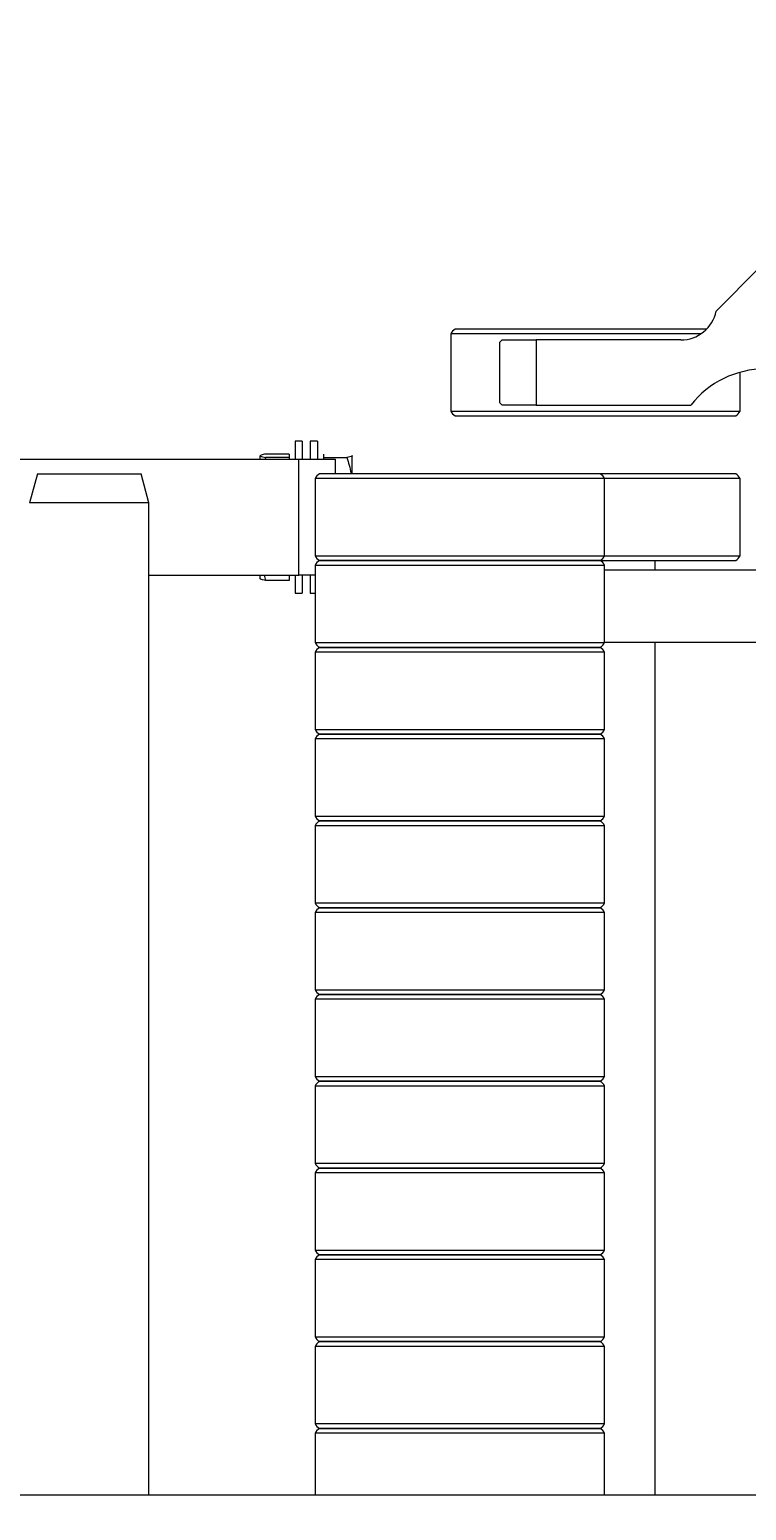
# Model space of a CAD drawing. Header units: millimetres. Extents: x 169 to 14583, y -399 to 10804.
# Drawn here: x 6205.6 to 6304.8, y 1994.6 to 2199.4 of the extents above; entities that cross this region are included whole.
import ezdxf

# ---------------------------------------------------------------- set-up
doc = ezdxf.new("R2010")
doc.units = ezdxf.units.MM
doc.header["$LTSCALE"] = 35
doc.layers.add('1', color=70, linetype='Continuous')
doc.styles.add('SLDTEXTSTYLE2', font='TXT', dxfattribs={"width": 0.7})
doc.dimstyles.new('SLDDIMSTYLE2', dxfattribs={"dimtxt": 105.988363, "dimasz": 26.25, "dimexe": 0, "dimexo": 0.0625, "dimgap": 26.497091, "dimtad": 0, "dimtih": 1, "dimtoh": 1, "dimdec": 0, "dimrnd": 1e-09, "dimzin": 12, "dimdsep": 46, "dimtxsty": 'SLDTEXTSTYLE2', "dimblk1": 'NONE', "dimblk2": 'NONE', "dimsah": 1, "dimcen": 0.09, "dimadec": 0, "dimazin": 3, "dimtfac": 1, "dimtdec": 3, "dimtofl": 0, "dimtmove": 0, "dimatfit": 3, "dimldrblk": 'NONE', "dimfxl": 0, "dimfrac": 2, "dimtolj": 1, "dimtzin": 12, "dimarcsym": 0})

# ---------------------------------------------------------------- blocks, each defined once
blk = doc.blocks.new('_D_5')
at = {"layer": '1'}
blk.add_line((6466.28, 3276.16), (4712.39, 3276.16), dxfattribs=at)
at = {"layer": '1', "insert": (4429.09, 3333.8), "char_height": 92.604, "attachment_point": 1, "style": 'SLDTEXTSTYLE2'}
blk.add_mtext('2200', dxfattribs=at)
blk = doc.blocks.new('_None')

msp = doc.modelspace()

# ---------------------------------------------------------------- linework, layer by layer
at = {"color": 7, "linetype": 'Continuous', "lineweight": 18}
for p, q in [((6306.579, 2166.459), (6300.579, 2160.459)), ((6263.879, 2157.298), (6263.879, 2146.62)), ((6283.879, 2157.298), (6263.879, 2157.298)), ((6264.479, 2157.959), (6264.461, 2157.949)), ((6293.188, 2157.949), (6264.461, 2157.949)), ((6299.25, 2157.959), (6264.479, 2157.959)), ((6270.979, 2156.459), (6270.679, 2156.159)), ((6270.679, 2147.759), (6270.679, 2156.159)), ((6270.979, 2156.459), (6275.679, 2156.459)), ((6275.679, 2156.459), (6275.679, 2147.459)), ((6295.68, 2156.459), (6275.679, 2156.459)), ((6298.452, 2157.298), (6283.879, 2157.298)), ((6299.241, 2157.949), (6293.188, 2157.949)), ((6303.879, 2146.62), (6303.879, 2151.994)), ((6263.879, 2146.62), (6283.879, 2146.62)), ((6264.461, 2145.969), (6264.479, 2145.959)), ((6264.461, 2145.969), (6293.188, 2145.969)), ((6264.479, 2145.959), (6303.279, 2145.959)), ((6270.679, 2147.759), (6270.979, 2147.459)), ((6275.679, 2147.459), (6270.979, 2147.459)), ((6275.679, 2147.459), (6297.079, 2147.459)), ((6283.879, 2146.62), (6303.879, 2146.62)), ((6293.188, 2145.969), (6303.296, 2145.969)), ((6303.279, 2145.959), (6303.296, 2145.969)), ((6243.334, 2142.459), (6242.334, 2142.459)), ((6242.334, 2142.459), (6242.334, 2142.446)), ((6242.334, 2142.446), (6242.334, 2139.959)), ((6243.334, 2142.459), (6243.334, 2142.446)), ((6243.334, 2142.446), (6243.334, 2139.959)), ((6245.424, 2142.459), (6244.424, 2142.459)), ((6244.424, 2142.459), (6244.424, 2142.446)), ((6244.424, 2142.446), (6244.424, 2139.959)), ((6245.424, 2142.459), (6245.424, 2139.959)), ((6143.979, 2139.959), (6242.879, 2139.959)), ((6237.515, 2140.47), (6237.509, 2140.459)), ((6237.509, 2140.448), (6237.509, 2140.459)), ((6237.509, 2139.959), (6237.509, 2140.448)), ((6238.268, 2140.203), (6238.205, 2139.959)), ((6241.509, 2140.693), (6238.268, 2140.693)), ((6241.509, 2140.203), (6238.268, 2140.203)), ((6241.509, 2140.693), (6241.509, 2140.203)), ((6241.509, 2140.203), (6241.509, 2139.959)), ((6242.879, 2123.959), (6242.879, 2139.959)), ((6242.879, 2139.959), (6247.879, 2139.959)), ((6246.249, 2140.693), (6246.249, 2140.203)), ((6246.249, 2140.203), (6249.489, 2140.203)), ((6246.249, 2140.203), (6246.249, 2139.959)), ((6247.879, 2139.959), (6247.879, 2137.959)), ((6250.199, 2140.469), (6250.249, 2140.448)), ((6250.249, 2140.459), (6250.242, 2140.47)), ((6250.249, 2137.959), (6250.249, 2140.448)), ((6206.7, 2137.959), (6205.629, 2133.959)), ((6206.7, 2137.959), (6221.057, 2137.959)), ((6222.129, 2133.959), (6221.057, 2137.959)), ((6245.722, 2137.959), (6245.705, 2137.949)), ((6284.54, 2137.949), (6245.705, 2137.949)), ((6260.758, 2137.959), (6245.722, 2137.959)), ((6284.522, 2137.959), (6260.758, 2137.959)), ((6284.54, 2137.949), (6284.522, 2137.959)), ((6303.279, 2137.959), (6284.522, 2137.959)), ((6303.296, 2137.949), (6284.54, 2137.949)), ((6303.296, 2137.949), (6303.279, 2137.959)), ((6245.122, 2137.298), (6245.122, 2126.62)), ((6285.122, 2137.298), (6245.122, 2137.298)), ((6285.122, 2126.62), (6285.122, 2137.298)), ((6303.879, 2137.298), (6285.122, 2137.298)), ((6303.879, 2126.62), (6303.879, 2137.298)), ((6222.129, 2133.959), (6205.629, 2133.959)), ((6222.129, 1996.779), (6222.129, 2133.959)), ((6245.122, 2126.62), (6285.122, 2126.62)), ((6245.122, 2125.298), (6245.122, 2114.62)), ((6285.122, 2125.298), (6245.122, 2125.298)), ((6245.705, 2125.969), (6245.722, 2125.959)), ((6245.705, 2125.969), (6284.54, 2125.969)), ((6245.722, 2125.959), (6245.705, 2125.949)), ((6284.54, 2125.949), (6245.705, 2125.949)), ((6245.722, 2125.959), (6284.025, 2125.959)), ((6260.758, 2125.959), (6245.722, 2125.959)), ((6284.522, 2125.959), (6260.758, 2125.959)), ((6284.025, 2125.959), (6284.522, 2125.959)), ((6284.522, 2125.959), (6284.54, 2125.969)), ((6284.54, 2125.949), (6284.522, 2125.959)), ((6284.522, 2125.959), (6303.219, 2125.959)), ((6284.54, 2125.969), (6303.296, 2125.969)), ((6285.122, 2126.62), (6303.879, 2126.62)), ((6285.122, 2114.62), (6285.122, 2125.298)), ((6292.129, 2124.634), (6292.129, 2125.959)), ((6303.219, 2125.959), (6303.279, 2125.959)), ((6303.279, 2125.959), (6303.296, 2125.969)), ((6222.129, 2123.959), (6242.879, 2123.959)), ((6237.509, 2123.47), (6237.509, 2123.959)), ((6237.509, 2123.459), (6237.515, 2123.448)), ((6238.064, 2123.959), (6238.268, 2123.224)), ((6241.509, 2123.224), (6238.268, 2123.224)), ((6241.509, 2123.959), (6241.509, 2123.224)), ((6242.334, 2123.959), (6242.334, 2121.459)), ((6245.122, 2123.959), (6242.879, 2123.959)), ((6243.334, 2123.959), (6243.334, 2121.459)), ((6244.424, 2123.959), (6244.424, 2121.459)), ((6348.379, 2124.634), (6285.122, 2124.634)), ((6242.334, 2121.459), (6243.334, 2121.459)), ((6244.424, 2121.459), (6245.122, 2121.459)), ((6245.122, 2114.62), (6285.122, 2114.62)), ((6245.122, 2113.298), (6245.122, 2102.62)), ((6285.122, 2113.298), (6245.122, 2113.298)), ((6245.705, 2113.969), (6245.722, 2113.959)), ((6245.705, 2113.969), (6284.54, 2113.969)), ((6245.722, 2113.959), (6245.705, 2113.949)), ((6284.54, 2113.949), (6245.705, 2113.949)), ((6260.758, 2113.959), (6245.722, 2113.959)), ((6245.722, 2113.959), (6284.025, 2113.959)), ((6284.522, 2113.959), (6260.758, 2113.959)), ((6284.025, 2113.959), (6284.522, 2113.959)), ((6284.522, 2113.959), (6284.54, 2113.969)), ((6284.54, 2113.949), (6284.522, 2113.959)), ((6348.379, 2114.634), (6285.122, 2114.634)), ((6285.122, 2102.62), (6285.122, 2113.298)), ((6292.129, 1996.779), (6292.129, 2114.634)), ((6245.122, 2102.62), (6285.122, 2102.62)), ((6245.122, 2101.298), (6245.122, 2090.62)), ((6285.122, 2101.298), (6245.122, 2101.298)), ((6245.705, 2101.969), (6245.722, 2101.959)), ((6245.705, 2101.969), (6284.54, 2101.969)), ((6245.722, 2101.959), (6245.705, 2101.949)), ((6284.54, 2101.949), (6245.705, 2101.949)), ((6245.722, 2101.959), (6284.025, 2101.959)), ((6260.758, 2101.959), (6245.722, 2101.959)), ((6284.522, 2101.959), (6260.758, 2101.959)), ((6284.025, 2101.959), (6284.522, 2101.959)), ((6284.522, 2101.959), (6284.54, 2101.969)), ((6284.54, 2101.949), (6284.522, 2101.959)), ((6285.122, 2090.62), (6285.122, 2101.298)), ((6245.122, 2090.62), (6285.122, 2090.62)), ((6245.122, 2089.298), (6245.122, 2078.62)), ((6285.122, 2089.298), (6245.122, 2089.298)), ((6245.705, 2089.969), (6245.722, 2089.959)), ((6245.705, 2089.969), (6284.54, 2089.969)), ((6245.722, 2089.959), (6245.705, 2089.949)), ((6284.54, 2089.949), (6245.705, 2089.949)), ((6245.722, 2089.959), (6284.025, 2089.959)), ((6260.758, 2089.959), (6245.722, 2089.959)), ((6284.522, 2089.959), (6260.758, 2089.959)), ((6284.025, 2089.959), (6284.522, 2089.959)), ((6284.522, 2089.959), (6284.54, 2089.969)), ((6284.54, 2089.949), (6284.522, 2089.959)), ((6285.122, 2078.62), (6285.122, 2089.298)), ((6245.122, 2078.62), (6285.122, 2078.62)), ((6245.122, 2077.298), (6245.122, 2066.62)), ((6285.122, 2077.298), (6245.122, 2077.298)), ((6245.705, 2077.969), (6245.722, 2077.959)), ((6245.705, 2077.969), (6284.54, 2077.969)), ((6245.722, 2077.959), (6245.705, 2077.949)), ((6284.54, 2077.949), (6245.705, 2077.949)), ((6260.758, 2077.959), (6245.722, 2077.959)), ((6245.722, 2077.959), (6284.025, 2077.959)), ((6284.522, 2077.959), (6260.758, 2077.959)), ((6284.025, 2077.959), (6284.522, 2077.959)), ((6284.522, 2077.959), (6284.54, 2077.969)), ((6284.54, 2077.949), (6284.522, 2077.959)), ((6285.122, 2066.62), (6285.122, 2077.298)), ((6245.122, 2066.62), (6285.122, 2066.62)), ((6245.705, 2065.969), (6245.722, 2065.959)), ((6245.705, 2065.969), (6284.54, 2065.969)), ((6245.722, 2065.959), (6245.705, 2065.949)), ((6284.54, 2065.949), (6245.705, 2065.949)), ((6245.722, 2065.959), (6284.025, 2065.959)), ((6260.758, 2065.959), (6245.722, 2065.959)), ((6284.522, 2065.959), (6260.758, 2065.959)), ((6284.025, 2065.959), (6284.522, 2065.959)), ((6284.522, 2065.959), (6284.54, 2065.969)), ((6284.54, 2065.949), (6284.522, 2065.959)), ((6245.122, 2065.298), (6245.122, 2054.62)), ((6285.122, 2065.298), (6245.122, 2065.298)), ((6285.122, 2054.62), (6285.122, 2065.298)), ((6245.122, 2054.62), (6285.122, 2054.62)), ((6245.705, 2053.969), (6245.722, 2053.959)), ((6245.705, 2053.969), (6284.54, 2053.969)), ((6245.722, 2053.959), (6245.705, 2053.949)), ((6284.54, 2053.949), (6245.705, 2053.949)), ((6260.758, 2053.959), (6245.722, 2053.959)), ((6245.722, 2053.959), (6284.025, 2053.959)), ((6284.522, 2053.959), (6260.758, 2053.959)), ((6284.025, 2053.959), (6284.522, 2053.959)), ((6284.522, 2053.959), (6284.54, 2053.969)), ((6284.54, 2053.949), (6284.522, 2053.959)), ((6245.122, 2053.298), (6245.122, 2042.62)), ((6285.122, 2053.298), (6245.122, 2053.298)), ((6285.122, 2042.62), (6285.122, 2053.298)), ((6245.122, 2042.62), (6285.122, 2042.62)), ((6245.705, 2041.969), (6245.722, 2041.959)), ((6245.705, 2041.969), (6284.54, 2041.969)), ((6245.722, 2041.959), (6245.705, 2041.949)), ((6284.54, 2041.949), (6245.705, 2041.949)), ((6260.758, 2041.959), (6245.722, 2041.959)), ((6245.722, 2041.959), (6284.025, 2041.959)), ((6284.522, 2041.959), (6260.758, 2041.959)), ((6284.025, 2041.959), (6284.522, 2041.959)), ((6284.522, 2041.959), (6284.54, 2041.969)), ((6284.54, 2041.949), (6284.522, 2041.959)), ((6245.122, 2041.298), (6245.122, 2030.62)), ((6285.122, 2041.298), (6245.122, 2041.298)), ((6285.122, 2030.62), (6285.122, 2041.298)), ((6245.122, 2030.62), (6285.122, 2030.62)), ((6245.122, 2029.298), (6245.122, 2018.62)), ((6285.122, 2029.298), (6245.122, 2029.298)), ((6245.705, 2029.969), (6245.722, 2029.959)), ((6245.705, 2029.969), (6284.54, 2029.969)), ((6245.722, 2029.959), (6245.705, 2029.949)), ((6284.54, 2029.949), (6245.705, 2029.949)), ((6245.722, 2029.959), (6284.025, 2029.959)), ((6260.758, 2029.959), (6245.722, 2029.959)), ((6284.522, 2029.959), (6260.758, 2029.959)), ((6284.025, 2029.959), (6284.522, 2029.959)), ((6284.522, 2029.959), (6284.54, 2029.969)), ((6284.54, 2029.949), (6284.522, 2029.959)), ((6285.122, 2018.62), (6285.122, 2029.298)), ((6245.122, 2018.62), (6285.122, 2018.62)), ((6245.122, 2017.298), (6245.122, 2006.62)), ((6285.122, 2017.298), (6245.122, 2017.298)), ((6245.705, 2017.969), (6245.722, 2017.959)), ((6245.705, 2017.969), (6284.54, 2017.969)), ((6245.722, 2017.959), (6245.705, 2017.949)), ((6284.54, 2017.949), (6245.705, 2017.949)), ((6245.722, 2017.959), (6284.025, 2017.959)), ((6260.758, 2017.959), (6245.722, 2017.959)), ((6284.522, 2017.959), (6260.758, 2017.959)), ((6284.025, 2017.959), (6284.522, 2017.959)), ((6284.522, 2017.959), (6284.54, 2017.969)), ((6284.54, 2017.949), (6284.522, 2017.959)), ((6285.122, 2006.62), (6285.122, 2017.298)), ((6245.122, 2006.62), (6285.122, 2006.62)), ((6245.122, 2005.298), (6245.122, 1996.779)), ((6285.122, 2005.298), (6245.122, 2005.298)), ((6245.705, 2005.969), (6245.722, 2005.959)), ((6245.705, 2005.969), (6284.54, 2005.969)), ((6245.722, 2005.959), (6245.705, 2005.949)), ((6284.54, 2005.949), (6245.705, 2005.949)), ((6260.758, 2005.959), (6245.722, 2005.959)), ((6245.722, 2005.959), (6284.025, 2005.959)), ((6284.522, 2005.959), (6260.758, 2005.959)), ((6284.025, 2005.959), (6284.522, 2005.959)), ((6284.522, 2005.959), (6284.54, 2005.969)), ((6284.54, 2005.949), (6284.522, 2005.959)), ((6285.122, 1996.779), (6285.122, 2005.298)), ((5301.279, 1996.779), (6501.279, 1996.779))]:
    msp.add_line(p, q, dxfattribs=at)
for centre, radius, start, end in [((6295.68, 2161.459), 5, 270, 348.46304), ((6265.161, 2156.736), 1.4, 120, 156.36774), ((6307.326, 2139.459), 13, 90, 142.02013), ((6265.161, 2147.181), 1.4, 203.63226, 240), ((6302.596, 2147.181), 1.4, 300, 336.36774), ((6246.405, 2136.736), 1.4, 120, 156.36774), ((6283.84, 2136.736), 1.4, 23.63226, 60), ((6302.596, 2136.736), 1.4, 23.63226, 60), ((6246.405, 2127.181), 1.4, 203.63226, 240), ((6246.405, 2124.736), 1.4, 120, 156.36774), ((6283.84, 2127.181), 1.4, 300, 336.36774), ((6283.84, 2124.736), 1.4, 23.63226, 60), ((6302.596, 2127.181), 1.4, 300, 336.36774), ((6246.405, 2115.181), 1.4, 203.63226, 240), ((6246.405, 2112.736), 1.4, 120, 156.36774), ((6283.84, 2115.181), 1.4, 300, 336.36774), ((6283.84, 2112.736), 1.4, 23.63226, 60), ((6246.405, 2103.181), 1.4, 203.63226, 240), ((6246.405, 2100.736), 1.4, 120, 156.36774), ((6283.84, 2103.181), 1.4, 300, 336.36774), ((6283.84, 2100.736), 1.4, 23.63226, 60), ((6246.405, 2091.181), 1.4, 203.63226, 240), ((6283.84, 2091.181), 1.4, 300, 336.36774), ((6246.405, 2088.736), 1.4, 120, 156.36774), ((6283.84, 2088.736), 1.4, 23.63226, 60), ((6246.405, 2079.181), 1.4, 203.63226, 240), ((6283.84, 2079.181), 1.4, 300, 336.36774), ((6246.405, 2076.736), 1.4, 120, 156.36774), ((6283.84, 2076.736), 1.4, 23.63226, 60), ((6246.405, 2067.181), 1.4, 203.63226, 240), ((6246.405, 2064.736), 1.4, 120, 156.36774), ((6283.84, 2067.181), 1.4, 300, 336.36774), ((6283.84, 2064.736), 1.4, 23.63226, 60), ((6246.405, 2055.181), 1.4, 203.63226, 240), ((6246.405, 2052.736), 1.4, 120, 156.36774), ((6283.84, 2055.181), 1.4, 300, 336.36774), ((6283.84, 2052.736), 1.4, 23.63226, 60), ((6246.405, 2043.181), 1.4, 203.63226, 240), ((6246.405, 2040.736), 1.4, 120, 156.36774), ((6283.84, 2043.181), 1.4, 300, 336.36774), ((6283.84, 2040.736), 1.4, 23.63226, 60), ((6246.405, 2031.181), 1.4, 203.63226, 240), ((6246.405, 2028.736), 1.4, 120, 156.36774), ((6283.84, 2031.181), 1.4, 300, 336.36774), ((6283.84, 2028.736), 1.4, 23.63226, 60), ((6246.405, 2019.181), 1.4, 203.63226, 240), ((6246.405, 2016.736), 1.4, 120, 156.36774), ((6283.84, 2019.181), 1.4, 300, 336.36774), ((6283.84, 2016.736), 1.4, 23.63226, 60), ((6246.405, 2007.181), 1.4, 203.63226, 240), ((6283.84, 2007.181), 1.4, 300, 336.36774), ((6246.405, 2004.736), 1.4, 120, 156.36774), ((6283.84, 2004.736), 1.4, 23.63226, 60)]:
    msp.add_arc(centre, radius, start, end, dxfattribs=at)
for points, knots in [([(6238.268, 2140.693), (6238.153, 2140.673), (6237.708, 2140.593), (6237.594, 2140.51), (6237.509, 2140.448)], [0, 0, 0, 0, 0.25755135, 1, 1, 1, 1]), ([(6237.509, 2140.448), (6237.52, 2140.426), (6237.562, 2140.343), (6237.97, 2140.262), (6238.268, 2140.203)], [0, 0, 0, 0, 0.2686336, 1, 1, 1, 1]), ([(6250.249, 2140.448), (6250.237, 2140.426), (6250.195, 2140.343), (6249.788, 2140.262), (6249.489, 2140.203)], [0, 0, 0, 0, 0.2686336, 1, 1, 1, 1]), ([(6249.489, 2140.203), (6249.728, 2139.498), (6249.978, 2138.758), (6250.047, 2137.994), (6250.05, 2137.959)], [0, 0, 0, 0, 0.9543168, 1, 1, 1, 1]), ([(6238.268, 2123.224), (6237.97, 2123.284), (6237.562, 2123.364), (6237.52, 2123.447), (6237.509, 2123.47)], [0, 0, 0, 0, 0.7313664, 1, 1, 1, 1])]:
    msp.add_open_spline(points, degree=3, knots=knots, dxfattribs=at)

# ---------------------------------------------------------------- dimensions: what is measured, and where the dimension line sits
at = {"layer": '1'}
dim = msp.add_ordinate_dim(feature_location=(6501.279, 3276.159), offset=(-1788.886, 0), dtype=0, origin=(5301.279, 1076.159), dimstyle='SLDDIMSTYLE2', dxfattribs=at)
dim.commit()
dim.dimension.update_dxf_attribs({"geometry": '_D_5', "text_midpoint": (4570.743, 3276.159)})

doc.saveas('drawing.dxf')
